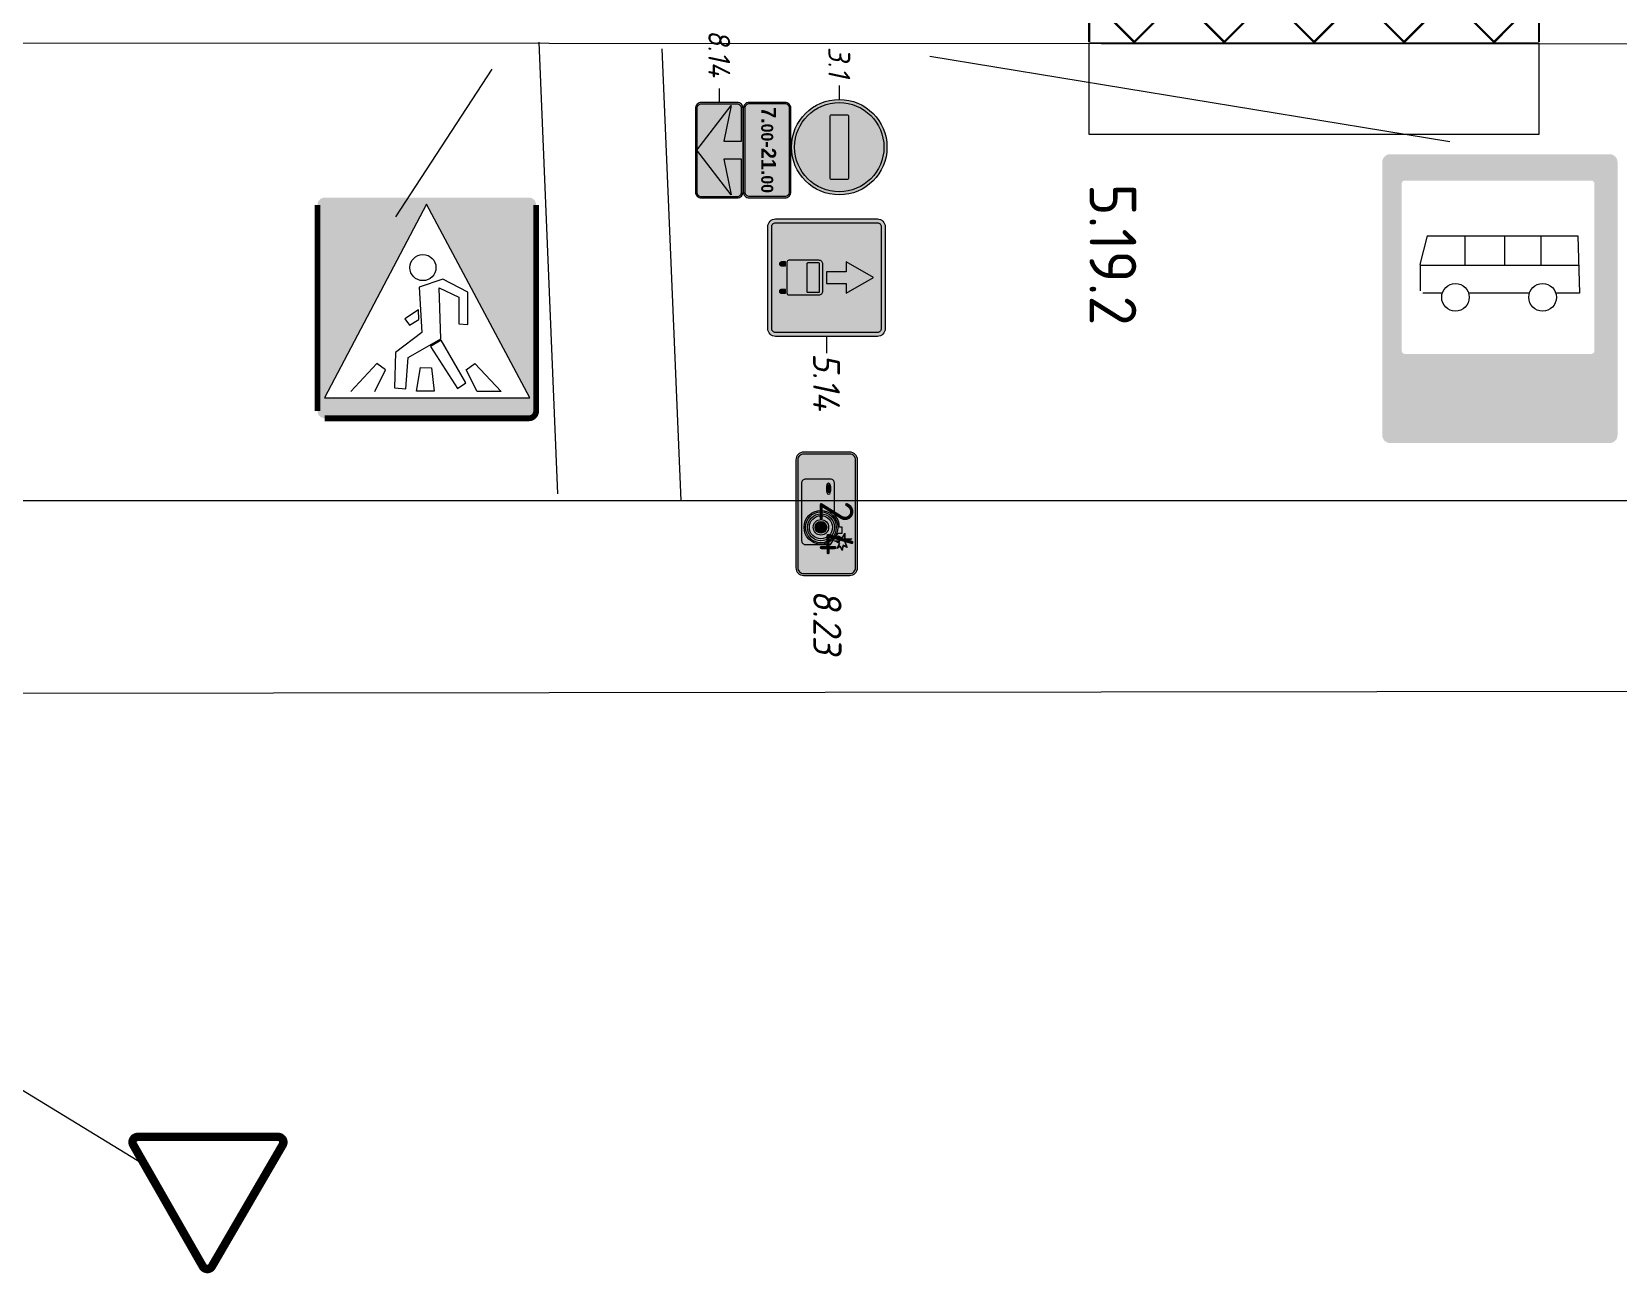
# Model space of a CAD drawing. Header units: millimetres. Extents: x 333 to 4944, y 2074 to 4864.
# Drawn here: x 2672 to 3529, y 2187 to 2857 of the extents above; entities that cross this region are included whole.
import ezdxf
from ezdxf.enums import TextEntityAlignment as Align

# ---------------------------------------------------------------- set-up
doc = ezdxf.new("R2010")
doc.units = ezdxf.units.MM
doc.layers.get('0').update_dxf_attribs({"color": 152})
doc.layers.add('знаки', color=7, linetype='Continuous')
doc.layers.add('Разметки', color=7, linetype='Continuous')
doc.layers.add('разметка', color=251, linetype='Continuous', lineweight=15)
doc.styles.add('ROMAND', font='ROMAND.SHX', dxfattribs={"height": 2})
doc.styles.add('SASH', font='simplex8.shx', dxfattribs={"width": 0.9, "oblique": 12})
doc.styles.add('Знаки', font='arialbd.ttf')

# ---------------------------------------------------------------- blocks, each defined once
blk = doc.blocks.new('*U17')
at = {"layer": 'знаки', "true_color": 0xffffff}
h = blk.add_hatch(color=7, dxfattribs=at)
edge = h.paths.add_edge_path()
edge.add_arc((0, 1.75), 1.75, 0, 360)
edge = h.paths.add_edge_path(flags=17)
edge.add_arc((0, 1.75), 1.637, 0, 360)
at = {"layer": 'знаки'}
h = blk.add_hatch(color=1, dxfattribs=at)
edge = h.paths.add_edge_path()
edge.add_arc((0, 1.75), 1.637, 0, 360)
edge = h.paths.add_edge_path(flags=16)
edge.add_arc((1.129, 1.468), 0.0565, 270, 360, ccw=False)
edge.add_line((1.129, 1.411), (-1.129, 1.411))
edge.add_arc((-1.129, 1.468), 0.0565, 180, 270, ccw=False)
edge.add_line((-1.185, 1.468), (-1.185, 2.032))
edge.add_arc((-1.129, 2.032), 0.0565, 90, 180, ccw=False)
edge.add_line((-1.129, 2.089), (1.129, 2.089))
edge.add_arc((1.129, 2.032), 0.0565, 0, 90, ccw=False)
edge.add_line((1.185, 2.032), (1.185, 1.468))
at = {"layer": 'знаки', "true_color": 0xffffff}
h = blk.add_hatch(color=7, dxfattribs=at)
edge = h.paths.add_edge_path()
edge.add_arc((1.129, 1.468), 0.0565, 270, 360, ccw=False)
edge.add_line((1.129, 1.411), (-1.129, 1.411))
edge.add_arc((-1.129, 1.468), 0.0565, 180, 270, ccw=False)
edge.add_line((-1.185, 1.468), (-1.185, 2.032))
edge.add_arc((-1.129, 2.032), 0.0565, 90, 180, ccw=False)
edge.add_line((-1.129, 2.089), (1.129, 2.089))
edge.add_arc((1.129, 2.032), 0.0565, 0, 90, ccw=False)
edge.add_line((1.185, 2.032), (1.185, 1.468))
at = {"layer": 'Defpoints'}
blk.add_lwpolyline([(-2.266, 1.75), (-1.766, 1.75)], dxfattribs=at)
at = {"layer": 'знаки', "color": 7, "true_color": 0xffffff}
blk.add_lwpolyline([(1.185, 1.468, -0.414214), (1.129, 1.411), (-1.129, 1.411, -0.414214), (-1.185, 1.468), (-1.185, 2.032, -0.414214), (-1.129, 2.089), (1.129, 2.089, -0.414214), (1.185, 2.032), (1.185, 1.468)], format="xyb", dxfattribs=at)
at = {"layer": 'знаки'}
blk.add_circle((0, 1.75), 1.75, dxfattribs=at)
at = {"layer": 'знаки', "color": 7, "true_color": 0xffffff}
blk.add_circle((0, 1.75), 1.637, dxfattribs=at)
at = {"layer": 'знаки', "color": 0, "lineweight": 30, "style": 'SASH', "oblique": 12, "width": 0.9}
blk.add_text('3.1', height=0.8, dxfattribs=at).set_placement((-3.677, 1.75), align=Align.MIDDLE_LEFT)
blk = doc.blocks.new('*U18')
at = {"layer": 'знаки'}
h = blk.add_hatch(color=256, dxfattribs=at)
edge = h.paths.add_edge_path()
edge.add_arc((-1.531, 1.531), 0.219, 90, 180)
edge.add_line((-1.75, 1.531), (-1.75, 0.219))
edge.add_arc((-1.531, 0.219), 0.219, 180, 270)
edge.add_line((-1.531, 0), (1.531, 0))
edge.add_arc((1.531, 0.219), 0.219, 270, 360)
edge.add_line((1.75, 0.219), (1.75, 1.531))
edge.add_arc((1.531, 1.531), 0.219, 360, 450)
edge.add_line((1.531, 1.75), (-1.531, 1.75))
edge = h.paths.add_edge_path(flags=16)
edge.add_line((0.328, 1.039), (1.641, 1.312))
edge.add_line((1.641, 1.312), (0, 0.055))
edge.add_line((0, 0.055), (-1.641, 1.312))
edge.add_line((-1.641, 1.312), (-0.328, 1.039))
edge.add_line((-0.328, 1.039), (-0.328, 1.695))
edge.add_line((-0.328, 1.695), (-1.531, 1.695))
edge.add_arc((-1.531, 1.531), 0.164, 90, 180)
edge.add_line((-1.695, 1.531), (-1.695, 0.219))
edge.add_arc((-1.531, 0.219), 0.164, 180, 270)
edge.add_line((-1.531, 0.055), (1.531, 0.055))
edge.add_arc((1.531, 0.219), 0.164, 270, 360)
edge.add_line((1.695, 0.219), (1.695, 1.531))
edge.add_arc((1.531, 1.531), 0.164, 360, 450)
edge.add_line((1.531, 1.695), (0.328, 1.695))
edge.add_line((0.328, 1.695), (0.328, 1.039))
at = {"layer": 'знаки', "true_color": 0xffffff}
h = blk.add_hatch(color=7, dxfattribs=at)
edge = h.paths.add_edge_path()
edge.add_line((0.328, 1.039), (1.641, 1.312))
edge.add_line((1.641, 1.312), (0, 0.055))
edge.add_line((0, 0.055), (-1.641, 1.312))
edge.add_line((-1.641, 1.312), (-0.328, 1.039))
edge.add_line((-0.328, 1.039), (-0.328, 1.695))
edge.add_line((-0.328, 1.695), (-1.531, 1.695))
edge.add_arc((-1.531, 1.531), 0.164, 90, 180)
edge.add_line((-1.695, 1.531), (-1.695, 0.219))
edge.add_arc((-1.531, 0.219), 0.164, 180, 270)
edge.add_line((-1.531, 0.055), (1.531, 0.055))
edge.add_arc((1.531, 0.219), 0.164, 270, 360)
edge.add_line((1.695, 0.219), (1.695, 1.531))
edge.add_arc((1.531, 1.531), 0.164, 360, 450)
edge.add_line((1.531, 1.695), (0.328, 1.695))
edge.add_line((0.328, 1.695), (0.328, 1.039))
at = {"layer": 'Defpoints'}
blk.add_lwpolyline([(-2.264, 0.875), (-1.764, 0.875)], dxfattribs=at)
at = {"layer": 'знаки'}
blk.add_lwpolyline([(-1.531, 1.75, 0.414214), (-1.75, 1.531), (-1.75, 0.219, 0.414214), (-1.531, 0), (1.531, 0, 0.414214), (1.75, 0.219), (1.75, 1.531, 0.414214), (1.531, 1.75), (-1.531, 1.75)], format="xyb", dxfattribs=at)
blk.add_lwpolyline([(0.328, 1.039), (1.641, 1.312), (0, 0.055), (-1.641, 1.312), (-0.328, 1.039), (-0.328, 1.695), (-1.531, 1.695, 0.414214), (-1.695, 1.531), (-1.695, 0.219, 0.414214), (-1.531, 0.055), (1.531, 0.055, 0.414214), (1.695, 0.219), (1.695, 1.531, 0.414214), (1.531, 1.695), (0.328, 1.695)], format="xyb", close=True, dxfattribs=at)
at = {"layer": 'знаки', "color": 0, "lineweight": 30, "style": 'SASH', "oblique": 12, "width": 0.9}
blk.add_text('8.14', height=0.8, dxfattribs=at).set_placement((-4.413, 0.875), align=Align.MIDDLE_LEFT)
blk = doc.blocks.new('*U19')
at = {"layer": 'знаки'}
h = blk.add_hatch(color=256, dxfattribs=at)
edge = h.paths.add_edge_path()
edge.add_arc((-1.531, 1.531), 0.219, 90, 180)
edge.add_line((-1.75, 1.531), (-1.75, 0.219))
edge.add_arc((-1.531, 0.219), 0.219, 180, 270)
edge.add_line((-1.531, 0), (1.531, 0))
edge.add_arc((1.531, 0.219), 0.219, 270, 360)
edge.add_line((1.75, 0.219), (1.75, 1.531))
edge.add_arc((1.531, 1.531), 0.219, 0, 90)
edge.add_line((1.531, 1.75), (-1.531, 1.75))
edge = h.paths.add_edge_path(flags=16)
edge.add_arc((-1.531, 1.531), 0.164, 90, 180)
edge.add_line((-1.695, 1.531), (-1.695, 0.219))
edge.add_arc((-1.531, 0.219), 0.164, 180, 270)
edge.add_line((-1.531, 0.055), (1.531, 0.055))
edge.add_arc((1.531, 0.219), 0.164, 270, 360)
edge.add_line((1.695, 0.219), (1.695, 1.531))
edge.add_arc((1.531, 1.531), 0.164, 0, 90)
edge.add_line((1.531, 1.695), (-1.531, 1.695))
at = {"layer": 'знаки', "true_color": 0xffffff}
h = blk.add_hatch(color=7, dxfattribs=at)
edge = h.paths.add_edge_path()
edge.add_arc((-1.531, 1.531), 0.164, 90, 180)
edge.add_line((-1.695, 1.531), (-1.695, 0.219))
edge.add_arc((-1.531, 0.219), 0.164, 180, 270)
edge.add_line((-1.531, 0.055), (1.531, 0.055))
edge.add_arc((1.531, 0.219), 0.164, 270, 360)
edge.add_line((1.695, 0.219), (1.695, 1.531))
edge.add_arc((1.531, 1.531), 0.164, 0, 90)
edge.add_line((1.531, 1.695), (-1.531, 1.695))
at = {"layer": 'знаки'}
blk.add_lwpolyline([(-1.531, 1.75, 0.414214), (-1.75, 1.531), (-1.75, 0.219, 0.414214), (-1.531, 0), (1.531, 0, 0.414214), (1.75, 0.219), (1.75, 1.531, 0.414214), (1.531, 1.75), (-1.531, 1.75)], format="xyb", dxfattribs=at)
blk.add_lwpolyline([(-1.531, 1.695, 0.414214), (-1.695, 1.531), (-1.695, 0.219, 0.414214), (-1.531, 0.055), (1.531, 0.055, 0.414214), (1.695, 0.219), (1.695, 1.531, 0.414214), (1.531, 1.695)], format="xyb", close=True, dxfattribs=at)
at = {"layer": 'знаки', "style": 'Знаки', "width": 0.95}
for s, p in [('.', (-1.171, 0.66)), ('-', (-0.323, 0.66)), ('.', (0.726, 0.66))]:
    blk.add_text(s, height=0.547, dxfattribs=at).set_placement(p)
blk.add_attdef('CH1', text='', height=0.547, dxfattribs=at).set_placement((-1.17, 0.66), align=Align.RIGHT)
for tag, height, p in [('CH2', 0.547, (0.322, 0.931)), ('M1', 0.437, (-0.646, 0.877)), ('M2', 0.437, (1.25, 0.879))]:
    blk.add_attdef(tag, text='', height=height, dxfattribs=at).set_placement(p, align=Align.MIDDLE_CENTER)
blk = doc.blocks.new('5.14')
at = {"layer": 'знаки', "true_color": 0xffffff}
h = blk.add_hatch(color=7, dxfattribs=at)
edge = h.paths.add_edge_path()
edge.add_arc((-1.517, 3.267), 0.233, 90, 180, ccw=False)
edge.add_line((-1.517, 3.5), (1.517, 3.5))
edge.add_arc((1.517, 3.267), 0.233, 0, 90, ccw=False)
edge.add_line((1.75, 3.267), (1.75, 0.233))
edge.add_arc((1.517, 0.233), 0.233, 270, 360, ccw=False)
edge.add_line((1.517, 0), (-1.517, 0))
edge.add_arc((-1.517, 0.233), 0.233, 180, 270, ccw=False)
edge.add_line((-1.75, 0.233), (-1.75, 3.267))
edge = h.paths.add_edge_path(flags=16)
edge.add_arc((-1.517, 3.267), 0.117, 90, 180, ccw=False)
edge.add_line((-1.517, 3.383), (1.517, 3.383))
edge.add_arc((1.517, 3.267), 0.117, 0, 90, ccw=False)
edge.add_line((1.633, 3.267), (1.633, 0.233))
edge.add_arc((1.517, 0.233), 0.117, 270, 360, ccw=False)
edge.add_line((1.517, 0.117), (-1.517, 0.117))
edge.add_arc((-1.517, 0.233), 0.117, 180, 270, ccw=False)
edge.add_line((-1.633, 0.233), (-1.633, 3.267))
at = {"layer": 'знаки'}
h = blk.add_hatch(color=5, dxfattribs=at)
edge = h.paths.add_edge_path()
edge.add_arc((-1.517, 3.267), 0.117, 90, 180, ccw=False)
edge.add_line((-1.517, 3.383), (1.517, 3.383))
edge.add_arc((1.517, 3.267), 0.117, 0, 90, ccw=False)
edge.add_line((1.633, 3.267), (1.633, 0.233))
edge.add_arc((1.517, 0.233), 0.117, 270, 360, ccw=False)
edge.add_line((1.517, 0.117), (-1.517, 0.117))
edge.add_arc((-1.517, 0.233), 0.117, 180, 270, ccw=False)
edge.add_line((-1.633, 0.233), (-1.633, 3.267))
h.paths.add_polyline_path([(0, 1.75), (0.175, 1.75), (0.175, 2.333), (0.467, 2.333), (0, 3.15), (-0.467, 2.333), (-0.175, 2.333), (-0.175, 1.75)], flags=16)
edge = h.paths.add_edge_path(flags=16)
edge.add_arc((0.467, 0.642), 0.0583, 270, 360, ccw=False)
edge.add_line((0.467, 0.583), (-0.467, 0.583))
edge.add_arc((-0.467, 0.642), 0.0583, 180, 270, ccw=False)
edge.add_line((-0.525, 0.642), (-0.525, 1.517))
edge.add_arc((-0.408, 1.517), 0.117, 90, 180, ccw=False)
edge.add_line((-0.408, 1.633), (0.408, 1.633))
edge.add_arc((0.408, 1.517), 0.117, 0, 90, ccw=False)
edge.add_line((0.525, 1.517), (0.525, 0.642))
edge = h.paths.add_edge_path(flags=0)
edge.add_arc((0.408, 1.517), 0.0292, 0, 90)
edge.add_line((0.408, 1.546), (-0.408, 1.546))
edge.add_arc((-0.408, 1.517), 0.0292, 90, 180)
edge.add_line((-0.438, 1.517), (-0.438, 1.196))
edge.add_arc((-0.408, 1.196), 0.0292, 180, 270)
edge.add_line((-0.408, 1.167), (0.408, 1.167))
edge.add_arc((0.408, 1.196), 0.0292, 270, 360)
edge.add_line((0.438, 1.196), (0.438, 1.517))
edge = h.paths.add_edge_path(flags=16)
edge.add_line((-0.35, 0.408), (-0.35, 0.525))
edge.add_line((-0.35, 0.525), (-0.467, 0.525))
edge.add_line((-0.467, 0.525), (-0.467, 0.408))
edge.add_arc((-0.408, 0.408), 0.0583, 180, 360)
edge = h.paths.add_edge_path(flags=16)
edge.add_line((0.467, 0.408), (0.467, 0.525))
edge.add_line((0.467, 0.525), (0.35, 0.525))
edge.add_line((0.35, 0.525), (0.35, 0.408))
edge.add_arc((0.408, 0.408), 0.0583, 180, 360)
at = {"layer": 'знаки', "true_color": 0xffffff}
blk.add_hatch(color=7, dxfattribs=at).paths.add_polyline_path([(0, 1.75), (0.175, 1.75), (0.175, 2.333), (0.467, 2.333), (0, 3.15), (-0.467, 2.333), (-0.175, 2.333), (-0.175, 1.75)])
h = blk.add_hatch(color=7, dxfattribs=at)
edge = h.paths.add_edge_path()
edge.add_arc((0.467, 0.642), 0.0583, 270, 360, ccw=False)
edge.add_line((0.467, 0.583), (-0.467, 0.583))
edge.add_arc((-0.467, 0.642), 0.0583, 180, 270, ccw=False)
edge.add_line((-0.525, 0.642), (-0.525, 1.517))
edge.add_arc((-0.408, 1.517), 0.117, 90, 180, ccw=False)
edge.add_line((-0.408, 1.633), (0.408, 1.633))
edge.add_arc((0.408, 1.517), 0.117, 0, 90, ccw=False)
edge.add_line((0.525, 1.517), (0.525, 0.642))
edge = h.paths.add_edge_path(flags=16)
edge.add_arc((0.408, 1.517), 0.0292, 0, 90)
edge.add_line((0.408, 1.546), (-0.408, 1.546))
edge.add_arc((-0.408, 1.517), 0.0292, 90, 180)
edge.add_line((-0.438, 1.517), (-0.438, 1.196))
edge.add_arc((-0.408, 1.196), 0.0292, 180, 270)
edge.add_line((-0.408, 1.167), (0.408, 1.167))
edge.add_arc((0.408, 1.196), 0.0292, 270, 360)
edge.add_line((0.438, 1.196), (0.438, 1.517))
h = blk.add_hatch(color=7, dxfattribs=at)
edge = h.paths.add_edge_path()
edge.add_line((-0.35, 0.408), (-0.35, 0.525))
edge.add_line((-0.35, 0.525), (-0.467, 0.525))
edge.add_line((-0.467, 0.525), (-0.467, 0.408))
edge.add_arc((-0.408, 0.408), 0.0583, 180, 360)
h = blk.add_hatch(color=7, dxfattribs=at)
edge = h.paths.add_edge_path()
edge.add_line((0.467, 0.408), (0.467, 0.525))
edge.add_line((0.467, 0.525), (0.35, 0.525))
edge.add_line((0.35, 0.525), (0.35, 0.408))
edge.add_arc((0.408, 0.408), 0.0583, 180, 360)
at = {"layer": 'Defpoints'}
blk.add_lwpolyline([(1.75, 1.75), (2.25, 1.75)], dxfattribs=at)
at = {"layer": 'знаки'}
blk.add_lwpolyline([(-1.75, 3.267, -0.414214), (-1.517, 3.5), (1.517, 3.5, -0.414214), (1.75, 3.267), (1.75, 0.233, -0.414214), (1.517, 0), (-1.517, 0, -0.414214), (-1.75, 0.233), (-1.75, 3.267)], format="xyb", dxfattribs=at)
at = {"layer": 'знаки', "color": 7, "true_color": 0xffffff}
for points in [[(-1.633, 3.267, -0.414214), (-1.517, 3.383), (1.517, 3.383, -0.414214), (1.633, 3.267), (1.633, 0.233, -0.414214), (1.517, 0.117), (-1.517, 0.117, -0.414214), (-1.633, 0.233)], [(0.438, 1.517, 0.414214), (0.408, 1.546), (-0.408, 1.546, 0.414214), (-0.438, 1.517), (-0.438, 1.196, 0.414214), (-0.408, 1.167), (0.408, 1.167, 0.414214), (0.438, 1.196), (0.438, 1.517)], [(-0.35, 0.408), (-0.35, 0.525), (-0.467, 0.525), (-0.467, 0.408, 1)], [(0.467, 0.408), (0.467, 0.525), (0.35, 0.525), (0.35, 0.408, 1)]]:
    blk.add_lwpolyline(points, format="xyb", close=True, dxfattribs=at)
blk.add_lwpolyline([(0, 1.75), (0.175, 1.75), (0.175, 2.333), (0.467, 2.333), (0, 3.15), (-0.467, 2.333), (-0.175, 2.333), (-0.175, 1.75)], close=True, dxfattribs=at)
blk.add_lwpolyline([(0.525, 0.642, -0.414214), (0.467, 0.583), (-0.467, 0.583, -0.414214), (-0.525, 0.642), (-0.525, 1.517, -0.414214), (-0.408, 1.633), (0.408, 1.633, -0.414214), (0.525, 1.517), (0.525, 0.642)], format="xyb", dxfattribs=at)
at = {"layer": 'знаки', "color": 0, "lineweight": 30, "style": 'SASH', "oblique": 12, "width": 0.9}
blk.add_text('5.14', height=0.8, dxfattribs=at).set_placement((2.25, 1.75), align=Align.MIDDLE_LEFT)
blk = doc.blocks.new('*U20')
at = {"layer": 'знаки'}
h = blk.add_hatch(color=256, dxfattribs=at)
edge = h.paths.add_edge_path()
edge.add_arc((-1.531, 1.531), 0.219, 90, 180)
edge.add_line((-1.75, 1.531), (-1.75, 0.219))
edge.add_arc((-1.531, 0.219), 0.219, 180, 270)
edge.add_line((-1.531, 0), (1.531, 0))
edge.add_arc((1.531, 0.219), 0.219, 270, 360)
edge.add_line((1.75, 0.219), (1.75, 1.531))
edge.add_arc((1.531, 1.531), 0.219, 360, 450)
edge.add_line((1.531, 1.75), (-1.531, 1.75))
edge = h.paths.add_edge_path(flags=16)
edge.add_arc((-1.531, 1.531), 0.164, 90, 180)
edge.add_line((-1.695, 1.531), (-1.695, 0.219))
edge.add_arc((-1.531, 0.219), 0.164, 180, 270)
edge.add_line((-1.531, 0.055), (1.531, 0.055))
edge.add_arc((1.531, 0.219), 0.164, 270, 360)
edge.add_line((1.695, 0.219), (1.695, 1.531))
edge.add_arc((1.531, 1.531), 0.164, 0, 90)
edge.add_line((1.531, 1.695), (-1.531, 1.695))
at = {"layer": 'знаки', "true_color": 0xffffff}
h = blk.add_hatch(color=7, dxfattribs=at)
edge = h.paths.add_edge_path()
edge.add_arc((-1.531, 1.531), 0.164, 90, 180)
edge.add_line((-1.695, 1.531), (-1.695, 0.219))
edge.add_arc((-1.531, 0.219), 0.164, 180, 270)
edge.add_line((-1.531, 0.055), (1.531, 0.055))
edge.add_arc((1.531, 0.219), 0.164, 270, 360)
edge.add_line((1.695, 0.219), (1.695, 1.531))
edge.add_arc((1.531, 1.531), 0.164, 0, 90)
edge.add_line((1.531, 1.695), (-1.531, 1.695))
at = {"layer": 'знаки'}
h = blk.add_hatch(color=256, dxfattribs=at)
h.paths.add_polyline_path([(0.684, 1.312), (0.547, 1.389), (0.711, 1.389), (0.711, 1.586), (0.809, 1.4), (0.952, 1.455), (0.908, 1.345), (1.039, 1.312), (0.93, 1.258), (0.984, 1.17), (0.842, 1.236), (0.766, 1.094), (0.766, 1.23), (0.629, 1.203)])
h.paths.add_polyline_path([(0.698, 1.317), (0.589, 1.378), (0.722, 1.378), (0.722, 1.542), (0.804, 1.386), (0.932, 1.435), (0.893, 1.338), (1.008, 1.309), (0.914, 1.262), (0.956, 1.196), (0.837, 1.25), (0.777, 1.137), (0.777, 1.244), (0.649, 1.218)], flags=16)
h = blk.add_hatch(color=256, dxfattribs=at)
edge = h.paths.add_edge_path()
edge.add_line((0.875, 0.984), (0.547, 1.203))
edge.add_line((0.547, 1.203), (0.547, 1.312))
edge.add_line((0.547, 1.312), (0.383, 1.312))
edge.add_line((0.383, 1.312), (0.383, 1.236))
edge.add_arc((0.383, 0.711), 0.525, 90, 133.1834)
edge.add_line((0.024, 1.094), (-0.875, 1.094))
edge.add_arc((-0.875, 0.984), 0.109, 90, 180)
edge.add_line((-0.984, 0.984), (-0.984, 0.273))
edge.add_arc((-0.875, 0.273), 0.109, 180, 270)
edge.add_line((-0.875, 0.164), (0.766, 0.164))
edge.add_arc((0.766, 0.273), 0.109, 270, 360)
edge.add_line((0.875, 0.273), (0.875, 0.984))
edge = h.paths.add_edge_path(flags=16)
edge.add_arc((0.383, 0.711), 0.48, 0, 360)
edge = h.paths.add_edge_path(flags=16)
edge.add_ellipse((-0.711, 0.93), major_axis=(-0.164, 0), ratio=0.333333, start_angle=0, end_angle=360)
h = blk.add_hatch(color=256, dxfattribs=at)
edge = h.paths.add_edge_path()
edge.add_ellipse((-0.711, 0.93), major_axis=(-0.109, 0), ratio=0.25, start_angle=0, end_angle=360, ccw=False)
h = blk.add_hatch(color=256, dxfattribs=at)
edge = h.paths.add_edge_path()
edge.add_arc((0.383, 0.711), 0.437, 0, 360)
edge = h.paths.add_edge_path(flags=17)
edge.add_arc((0.383, 0.711), 0.383, 0, 360)
h = blk.add_hatch(color=256, dxfattribs=at)
edge = h.paths.add_edge_path()
edge.add_arc((0.383, 0.711), 0.328, 0, 360)
edge = h.paths.add_edge_path(flags=17)
edge.add_arc((0.383, 0.711), 0.219, 0, 360)
h = blk.add_hatch(color=256, dxfattribs=at)
edge = h.paths.add_edge_path()
edge.add_arc((0.383, 0.711), 0.164, 0, 360)
blk.add_lwpolyline([(-1.531, 1.75, 0.414214), (-1.75, 1.531), (-1.75, 0.219, 0.414214), (-1.531, 0), (1.531, 0, 0.414214), (1.75, 0.219), (1.75, 1.531, 0.414214), (1.531, 1.75), (-1.531, 1.75)], format="xyb", dxfattribs=at)
blk.add_lwpolyline([(-1.531, 1.695, 0.414214), (-1.695, 1.531), (-1.695, 0.219, 0.414214), (-1.531, 0.055), (1.531, 0.055, 0.414214), (1.695, 0.219), (1.695, 1.531, 0.414214), (1.531, 1.695)], format="xyb", close=True, dxfattribs=at)
for points in [[(0.684, 1.312), (0.547, 1.389), (0.711, 1.389), (0.711, 1.586), (0.809, 1.4), (0.952, 1.455), (0.908, 1.345), (1.039, 1.312), (0.93, 1.258), (0.984, 1.17), (0.842, 1.236), (0.766, 1.094), (0.766, 1.23), (0.629, 1.203)], [(0.698, 1.317), (0.589, 1.378), (0.722, 1.378), (0.722, 1.542), (0.804, 1.386), (0.932, 1.435), (0.893, 1.338), (1.008, 1.309), (0.914, 1.262), (0.956, 1.196), (0.837, 1.25), (0.777, 1.137), (0.777, 1.244), (0.649, 1.218)]]:
    blk.add_lwpolyline(points, close=True, dxfattribs=at)
at = {"layer": 'знаки', "flags": 128}
blk.add_lwpolyline([(0.875, 0.984), (0.547, 1.203), (0.547, 1.312), (0.383, 1.312), (0.383, 1.236, 0.190685), (0.024, 1.094), (-0.875, 1.094, 0.414214), (-0.984, 0.984), (-0.984, 0.273, 0.414214), (-0.875, 0.164), (0.766, 0.164, 0.414214), (0.875, 0.273)], format="xyb", close=True, dxfattribs=at)
at = {"layer": 'знаки', "color": 7, "true_color": 0xffffff}
for radius in [0.48, 0.328, 0.164]:
    blk.add_circle((0.383, 0.711), radius, dxfattribs=at)
at = {"layer": 'знаки'}
for radius in [0.437, 0.383, 0.219]:
    blk.add_circle((0.383, 0.711), radius, dxfattribs=at)
at = {"layer": 'знаки', "color": 7, "true_color": 0xffffff}
blk.add_ellipse((-0.711, 0.93), major_axis=(-0.164, 0), ratio=0.333333, dxfattribs=at)
at = {"layer": 'знаки', "extrusion": (0, 0, -1)}
blk.add_ellipse((-0.711, 0.93), major_axis=(-0.109, 0), ratio=0.25, start_param=-3.141592653589793, end_param=3.141592653589793, dxfattribs=at)

msp = doc.modelspace()

# ---------------------------------------------------------------- hatches: boundary and pattern name
at = {"linetype": 'Continuous'}
h = msp.add_hatch(color=4, dxfattribs=at)
h.paths.add_polyline_path([(3528.86, 2787, 0.414214), (3524.62, 2791.24), (3406.03, 2791.24, 0.414214), (3401.79, 2787), (3401.79, 2639.46, 0.414214), (3406.03, 2635.22), (3524.62, 2635.22, 0.414214), (3528.86, 2639.46)])
h.paths.add_polyline_path([(3413.96, 2777, 0.414214), (3412.27, 2775.31), (3412.27, 2685.06, 0.414214), (3413.96, 2683.37), (3514.72, 2683.37, 0.414214), (3516.42, 2685.06), (3516.42, 2775.31, 0.414214), (3514.72, 2777)], flags=16)
at = {"layer": 'знаки', "linetype": 'Continuous'}
h = msp.add_hatch(color=4, dxfattribs=at)
h.paths.add_polyline_path([(2944.65, 2763.85, 0.414214), (2940.71, 2767.79), (2912.05, 2767.79), (2912.05, 2714.28), (2941.24, 2659.58), (2912.05, 2659.58), (2912.05, 2648.6), (2940.71, 2648.6, 0.414214), (2944.65, 2652.54)])
h.paths.add_polyline_path([(2912.05, 2767.79), (2830.44, 2767.79, 0.414214), (2826.5, 2763.85), (2826.5, 2652.54, 0.414214), (2830.44, 2648.6), (2912.05, 2648.6), (2912.05, 2659.58), (2830.28, 2659.58), (2885.34, 2764.34), (2912.05, 2714.28)])

# ---------------------------------------------------------------- linework, layer by layer
at = {"color": 146, "true_color": 0x105689}
for p, q in [((4035.09, 2850.41), (2446.37, 2851.32)), ((2956.44, 2607.76), (2946.3, 2851.75)), ((3022.92, 2604.18), (3012.78, 2848.16)), ((2390.08, 2604.28), (3986.37, 2604.09)), ((2403.9, 2499.73), (4033.43, 2501.85))]:
    msp.add_line(p, q, dxfattribs=at)
at = {"color": 7, "linetype": 'Continuous'}
for p, q in [((3422.33, 2731.66), (3426.13, 2747.08)), ((3446.36, 2747.08), (3446.36, 2731.66)), ((3467.86, 2747.08), (3467.86, 2731.28)), ((3487.46, 2747.08), (3487.46, 2731.28)), ((3507.38, 2747.08), (3508.33, 2716.25)), ((3422.33, 2731.66), (3422.33, 2717.52)), ((3422.33, 2731.28), (3507.87, 2731.28)), ((3434.24, 2716.25), (3423.6, 2716.25)), ((3481.35, 2716.25), (3448.36, 2716.25)), ((3508.33, 2716.25), (3495.47, 2716.25))]:
    msp.add_line(p, q, dxfattribs=at)
at = {"color": 7, "lineweight": 25}
msp.add_line((2340.19, 2484.63), (2732.34, 2245.91), dxfattribs=at)
at = {"color": 146, "true_color": 0x105689}
msp.add_lwpolyline([(3243.5, 2851.39), (3486.38, 2851.39), (3486.38, 2801.97), (3243.5, 2801.97)], close=True, dxfattribs=at)
at = {"color": 1, "linetype": 'Continuous', "const_width": 4.56}
msp.add_lwpolyline([(2805.24, 2260.4), (2729.44, 2260.41, 0.576073), (2726.97, 2256.14), (2764.54, 2190.47, 0.577439), (2769.47, 2190.46), (2807.7, 2256.12, 0.57854)], format="xyb", close=True, dxfattribs=at)
at = {"color": 7, "linetype": 'Continuous'}
for centre in [(3441.3, 2713.93), (3488.41, 2713.93)]:
    msp.add_circle(centre, 7.43, dxfattribs=at)
at = {"layer": 'знаки', "color": 7, "lineweight": 25}
msp.add_line((2920.78, 2837.16), (2868.59, 2757.37), dxfattribs=at)
at = {"layer": 'знаки', "color": 4, "linetype": 'Continuous'}
for p, q in [((2885.34, 2764.34), (2830.28, 2659.58)), ((2941.24, 2659.58), (2885.34, 2764.34)), ((2830.28, 2659.58), (2941.24, 2659.58))]:
    msp.add_line(p, q, dxfattribs=at)
at = {"layer": 'знаки', "color": 7, "linetype": 'Continuous'}
for p, q in [((2894.26, 2723.81), (2881.5, 2719.38)), ((2881.5, 2719.38), (2882.91, 2695)), ((2893.15, 2691.57), (2892.23, 2719.02)), ((2892.23, 2719.02), (2902.86, 2714.08)), ((2907.68, 2716.77), (2894.26, 2723.81)), ((2902.86, 2714.08), (2902.96, 2699.63)), ((2907.74, 2699.23), (2907.68, 2716.77)), ((2881.1, 2707.12), (2873.73, 2702.4)), ((2873.73, 2702.4), (2876.22, 2698.93)), ((2876.22, 2698.93), (2881.32, 2701.96)), ((2881.32, 2701.96), (2881.1, 2707.12)), ((2882.91, 2695), (2868.7, 2684.06)), ((2875.47, 2681.51), (2893.15, 2691.57)), ((2902.96, 2699.63), (2907.74, 2699.23)), ((2868.7, 2684.06), (2868.11, 2665)), ((2893.26, 2690.77), (2887.54, 2687.4)), ((2887.54, 2687.4), (2902.15, 2664.71)), ((2906.58, 2667.71), (2893.26, 2690.77)), ((2858.64, 2678.26), (2844.48, 2663.13)), ((2857.48, 2663.13), (2863.3, 2674.72)), ((2863.3, 2674.72), (2858.64, 2678.26)), ((2874.28, 2664.59), (2875.47, 2681.51)), ((2906.88, 2674.72), (2911.54, 2678.26)), ((2912.7, 2663.13), (2906.88, 2674.72)), ((2911.54, 2678.26), (2925.7, 2663.13)), ((2902.15, 2664.71), (2906.58, 2667.71)), ((2868.11, 2665), (2874.28, 2664.59)), ((2925.7, 2663.13), (2912.7, 2663.13))]:
    msp.add_line(p, q, dxfattribs=at)
at = {"layer": 'знаки', "color": 4, "linetype": 'Continuous', "const_width": 3.15}
for points in [[(2826.5, 2763.85), (2826.5, 2652.54)], [(2944.65, 2652.54), (2944.65, 2763.85)], [(2830.44, 2648.6), (2940.71, 2648.6)]]:
    msp.add_lwpolyline(points, dxfattribs=at)
at = {"layer": 'знаки', "color": 7, "linetype": 'Continuous'}
msp.add_lwpolyline([(2882.12, 2675.96), (2888.04, 2675.91), (2889.61, 2663.22), (2880.04, 2663.22)], close=True, dxfattribs=at)
at = {"layer": 'знаки', "color": 4, "linetype": 'Continuous', "const_width": 3.15}
msp.add_lwpolyline([(2940.71, 2648.6, 0.414214), (2944.65, 2652.54, 0.414214)], format="xyb", dxfattribs=at)
at = {"layer": 'знаки', "color": 7, "linetype": 'Continuous'}
msp.add_circle((2883.48, 2729.99), 7.04, dxfattribs=at)
at = {"layer": 'разметка', "color": 30, "const_width": 1.21}
msp.add_lwpolyline([(3486.43, 2851.81), (3486.43, 2876.11), (3462.14, 2851.81), (3437.84, 2876.11), (3413.55, 2851.81), (3389.25, 2876.11), (3364.95, 2851.81), (3340.66, 2876.11), (3316.36, 2851.81), (3292.06, 2876.11), (3267.77, 2851.81), (3243.47, 2876.11), (3243.47, 2851.81)], dxfattribs=at)
at = {"layer": 'Разметки'}
msp.add_line((3438.3, 2798), (3157.26, 2844.03), dxfattribs=at)
at = {"layer": 'Разметки', "color": 7, "lineweight": 18}
msp.add_line((3426.01, 2747.24), (3507.42, 2747.24), dxfattribs=at)

# ---------------------------------------------------------------- block references
at = {"layer": 'знаки', "rotation": 270}
for name, p, xscale, yscale, zscale in [('*U18', (3030.68, 2793.38), 14.72777509094644, 14.72777509094644, 14.72777509094644), ('*U17', (3082.64, 2795.04), 14.72777509094644, 14.72777509094644, 14.72777509094644), ('5.14', (3069.78, 2724.58), 18.12750134809847, 18.12750134809847, 18.12750134809847), ('*U20', (3084.96, 2597), 19.035630546326, 19.035630546326, 19.035630546326)]:
    msp.add_blockref(name, p, dxfattribs=dict(at, xscale=xscale, yscale=yscale, zscale=zscale))
at = {"layer": 'знаки', "xscale": 14.72777509094644, "yscale": 14.72777509094644, "zscale": 14.72777509094644, "rotation": 270}
msp.add_blockref('*U19', (3056.54, 2793.47), dxfattribs=at).add_auto_attribs({'M2': '00', 'CH2': '21', 'M1': '00', 'CH1': '7'})

# ---------------------------------------------------------------- texts
at = {"color": 7, "linetype": 'Continuous', "style": 'ROMAND', "width": 0.9}
msp.add_text('2.4', height=18.23, rotation=269.99365, dxfattribs=at).set_placement((3097.8, 2604.04))
at = {"layer": 'знаки', "color": 7, "linetype": 'Continuous', "style": 'ROMAND', "width": 0.9}
msp.add_text('5.19.2', height=25.223, rotation=270, dxfattribs=at).set_placement((3243.65, 2775.28))
at = {"layer": 'знаки', "color": 0, "lineweight": 30, "style": 'SASH', "oblique": 12, "width": 0.9}
msp.add_text('8.23', height=15.229, rotation=270, dxfattribs=at).set_placement((3101.97, 2555.97), align=Align.MIDDLE_LEFT)

doc.saveas('drawing.dxf')
